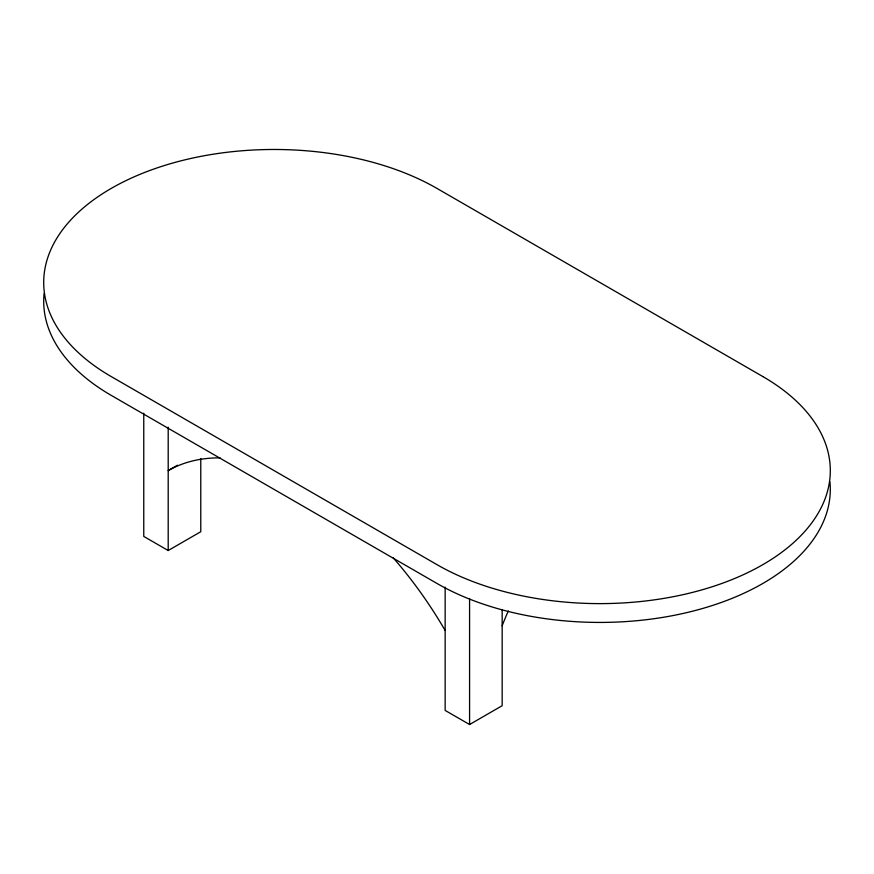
<?xml version="1.0" encoding="UTF-8"?>
<svg xmlns="http://www.w3.org/2000/svg" width="874" height="874" viewBox="0 0 874 874"><rect width="100%" height="100%" fill="white"/><g stroke="black" fill="none" stroke-linecap="round" stroke-linejoin="round"><path stroke-width="1.31" d="M177.509 465.208L168.201 470.583A278.118 160.565 60 0 1 220.128 457.9M143.762 413.129L143.762 536.418L168.201 550.522L200.78 531.709L200.78 458.555M445.15 587.131L445.15 710.42L469.578 724.524L502.168 705.711L502.168 609.517M469.578 598.526L469.578 724.524M168.201 427.233L168.201 550.522M393.224 557.841A278.118 160.565 60 0 1 445.15 630.482M829.918 481.793A230.386 133.012 0 0 1 694.131 610.795A230.386 133.012 0 0 1 437 583.471L111.184 395.354A230.386 133.012 0 0 1 44.082 293.686M502.168 625.784A158.806 91.683 -60 0 1 508.34 610.981M762.816 376.541L437 188.434A230.386 133.012 0 0 0 111.184 188.434A230.386 133.012 0 0 0 111.184 376.541L437 564.659A230.386 133.012 0 0 0 762.816 564.659A230.386 133.012 0 0 0 762.816 376.541"/></g></svg>
